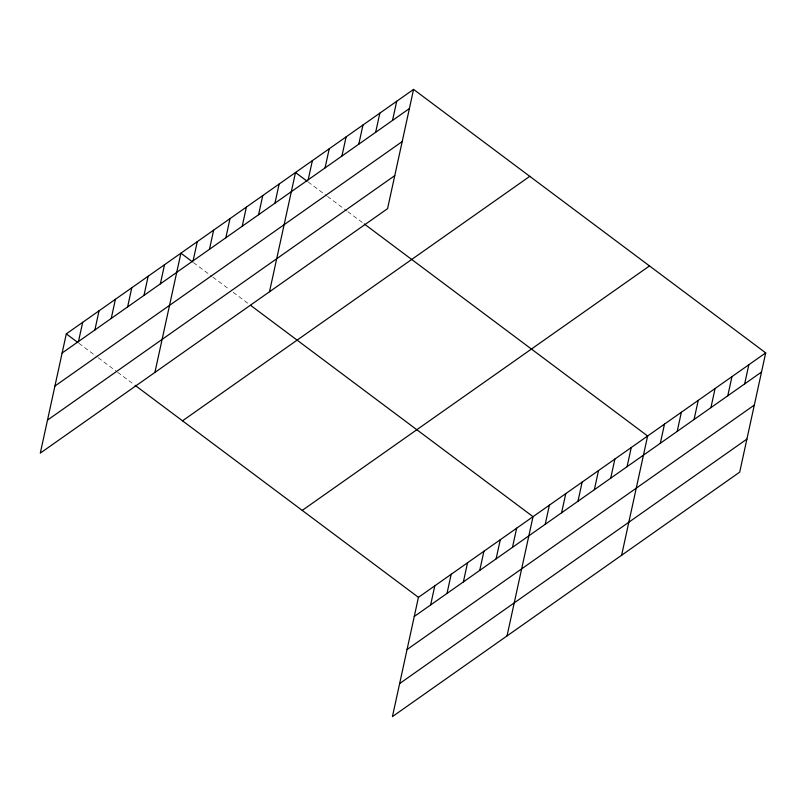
<?xml version="1.0" encoding="UTF-8"?>
<svg xmlns="http://www.w3.org/2000/svg" width="806" height="806" viewBox="0 0 806 806"><rect width="100%" height="100%" fill="white"/><g stroke="black" fill="none" stroke-linecap="round" stroke-linejoin="round"><path stroke-width="0.6" stroke-dasharray="4.03 3.02" d="M308.094 181.934L326.49 195.697M327.458 196.422L346.822 210.92M347.789 211.646L363.284 223.232M193.49 262.605L211.887 276.377M212.855 277.103L229.317 289.414M233.196 292.316L248.691 303.912M78.887 343.285L97.294 357.048M98.261 357.773L116.658 371.546M117.626 372.271L134.088 384.583"/><path stroke-width="1.21" d="M413.569 89.395L66.304 333.865L40.3 453.123L387.565 208.653L413.569 89.395L765.7 352.877L739.696 472.135L392.431 716.605L418.435 597.347L765.7 352.877M78.494 341.492L82.675 322.34M94.866 329.976L99.047 310.814M111.238 318.451L115.419 299.288M127.61 306.925L131.791 287.762M143.982 295.399L148.163 276.236M160.354 283.873L164.535 264.711M154.903 372.453L180.907 253.195L192.523 261.89M193.097 260.822L197.269 241.669M209.469 249.296L213.64 230.143M225.841 237.77L230.012 218.617M242.213 226.244L246.384 207.092M258.585 214.718L262.756 195.566M274.957 203.193L279.128 184.04M269.496 291.772L295.5 172.514L307.116 181.209M308.194 179.798L312.365 160.636M325.06 167.92L329.231 148.767M341.925 156.052L346.106 136.889M358.791 144.173L362.972 125.021M375.656 132.295L379.838 113.142M392.532 120.426L396.703 101.274M430.626 604.974L434.797 585.821M446.998 593.448L451.169 574.295M463.369 581.922L467.54 562.769M479.741 570.406L483.912 551.244M496.113 558.88L500.284 539.718M512.485 547.355L516.656 528.192M507.024 635.934L533.028 516.666L250.626 305.363M545.219 524.303L549.4 505.15M561.591 512.777L565.772 493.625M577.962 501.251L582.144 482.099M594.334 489.726L598.515 470.573M610.706 478.2L614.887 459.047M627.078 466.674L631.259 447.521M621.628 555.253L647.631 435.996L364.252 223.957M660.316 443.28L664.497 424.117M677.191 431.401L681.362 412.249M694.057 419.533L698.228 400.37M710.922 407.655L715.093 388.502M727.788 395.776L731.969 376.624M744.653 383.908L748.834 364.745M62.122 353.018L409.398 108.548M54.919 386.054L402.194 141.584M47.504 420.087L394.769 175.617M182.509 420.813L529.774 176.343M302.23 510.4L649.495 265.93M414.254 616.499L761.519 372.029M407.05 649.535L754.325 405.065M399.625 683.569L746.9 439.099M66.304 333.865L77.92 342.56M135.055 385.308L418.435 597.347"/></g></svg>
